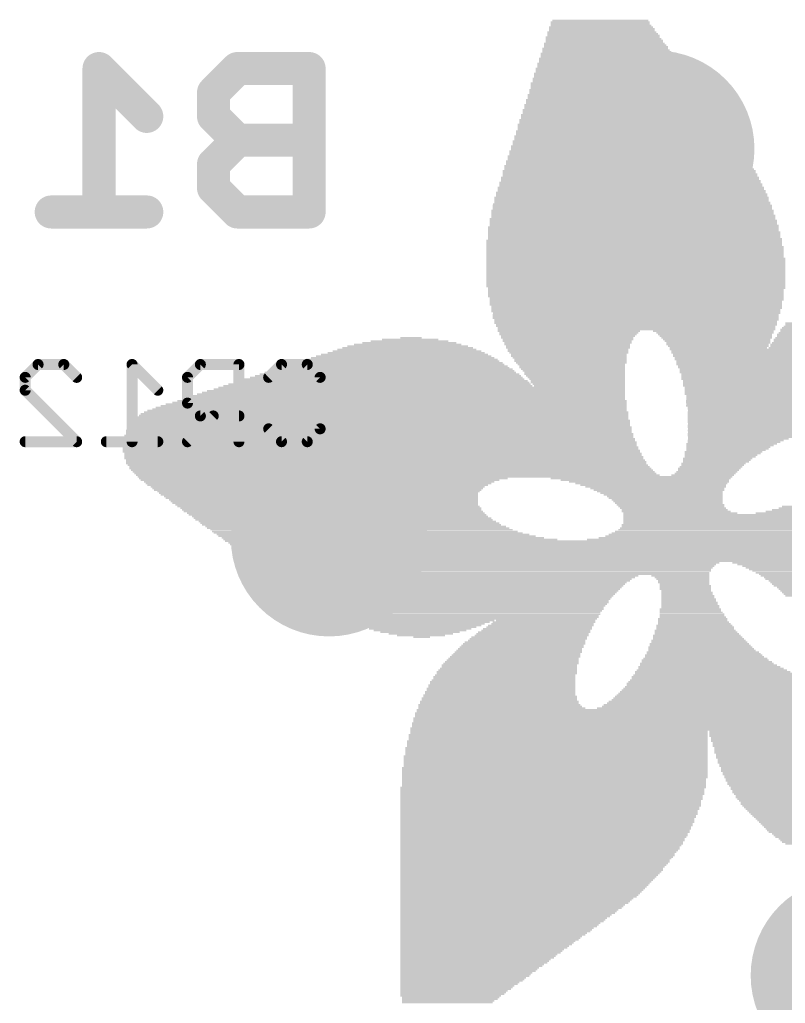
# Model space of a CAD drawing. Extents: x -2.5 to 35.7, y -0.6 to 34.3.
# Drawn here: x 14.591 to 18.122, y 15.62 to 20.154 of the extents above; entities that cross this region are included whole.
import ezdxf

# ---------------------------------------------------------------- set-up
doc = ezdxf.new("R2010")
doc.units = 0
for name, color, linetype in [('18', 110, 'CONTINUOUS'), ('22', 6, 'CONTINUOUS'), ('26', 253, 'CONTINUOUS'), ('28', 253, 'CONTINUOUS')]:
    doc.layers.add(name, color=color, linetype=linetype)

# ---------------------------------------------------------------- blocks, each defined once
blk = doc.blocks.new('RECT')
blk.add_solid([(-0.5, -0.5), (0.5, -0.5), (-0.5, 0.5), (0.5, 0.5)])
blk = doc.blocks.new('ROUNDV')
at = {"const_width": 0.5}
blk.add_lwpolyline([(0, -0.25, 1), (0, 0.25, 1), (0, -0.25)], format="xyb", dxfattribs=at)

msp = doc.modelspace()

# ---------------------------------------------------------------- linework, layer by layer
at = {"layer": '26', "const_width": 0.0762}
for points in [[(14.984, 19.9551, 1), (14.9301, 19.9012)], [(14.9952, 19.9282, 1), (14.919, 19.9282)], [(15.5953, 19.9663, 1), (15.5953, 19.8901)], [(15.6223, 19.9012, 1), (15.5684, 19.9551)], [(15.9639, 19.9282, 1), (15.8877, 19.9282)], [(15.9258, 19.8901, 1), (15.9258, 19.9663)], [(15.5233, 19.818, 1), (15.4471, 19.818)], [(15.4582, 19.8449, 1), (15.5121, 19.7911)], [(15.1504, 19.6809, 1), (15.2043, 19.7348)], [(15.5121, 19.7348, 1), (15.4582, 19.6809)], [(15.4471, 19.7078, 1), (15.5233, 19.7078)], [(15.5953, 19.6358, 1), (15.5953, 19.5596)], [(15.6223, 19.5707, 1), (15.5684, 19.6246)], [(15.5684, 19.5707, 1), (15.6223, 19.6246)], [(15.9258, 19.5596, 1), (15.9258, 19.6358)], [(15.4582, 19.5145, 1), (15.5121, 19.4606)], [(15.5233, 19.4875, 1), (15.4471, 19.4875)], [(15.5121, 19.4043, 1), (15.4582, 19.3504)], [(15.4471, 19.3774, 1), (15.5233, 19.3774)], [(14.7367, 19.3053, 1), (14.7367, 19.2291)], [(15.1774, 19.2291, 1), (15.1774, 19.3053)], [(15.5953, 19.3053, 1), (15.5953, 19.2291)], [(15.5684, 19.2403, 1), (15.6223, 19.2941)], [(15.9258, 19.2291, 1), (15.9258, 19.3053)], [(14.919, 19.2672, 1), (14.9952, 19.2672)], [(15.8877, 19.2672, 1), (15.9639, 19.2672)]]:
    msp.add_lwpolyline(points, format="xyb", dxfattribs=at)
at = {"layer": '26', "const_width": 0.1524}
for points in [[(15.1774, 19.7078), (14.9571, 19.9282)], [(14.9571, 19.9282), (14.9571, 19.2672)], [(15.5953, 19.9282), (15.4852, 19.818)], [(15.9258, 19.9282), (15.5953, 19.9282)], [(15.9258, 19.2672), (15.9258, 19.9282)], [(15.4852, 19.818), (15.4852, 19.7078)], [(15.4852, 19.7078), (15.5953, 19.5977)], [(15.5953, 19.5977), (15.4852, 19.4875)], [(15.9258, 19.5977), (15.5953, 19.5977)], [(15.4852, 19.4875), (15.4852, 19.3774)], [(15.4852, 19.3774), (15.5953, 19.2672)], [(15.1774, 19.2672), (14.7367, 19.2672)], [(15.5953, 19.2672), (15.9258, 19.2672)]]:
    msp.add_lwpolyline(points, dxfattribs=at)
at = {"layer": '28', "const_width": 0.0508}
for points in [[(14.6167, 18.505), (14.676, 18.5643)], [(14.676, 18.5643), (14.7947, 18.5643)], [(14.7947, 18.5643), (14.854, 18.505)], [(15.2282, 18.4457), (15.1096, 18.5643)], [(15.1096, 18.5643), (15.1096, 18.2084)], [(15.4244, 18.5643), (15.3651, 18.505)], [(15.6024, 18.5643), (15.4244, 18.5643)], [(15.6024, 18.2084), (15.6024, 18.5643)], [(15.7393, 18.505), (15.7987, 18.5643)], [(15.7987, 18.5643), (15.9173, 18.5643)], [(15.9173, 18.5643), (15.9766, 18.505)], [(14.6167, 18.4457), (14.6167, 18.505)], [(15.3651, 18.505), (15.3651, 18.3864)], [(15.9766, 18.505), (15.9766, 18.2677)], [(14.854, 18.2084), (14.6167, 18.4457)], [(15.3651, 18.3864), (15.4244, 18.327)], [(15.4838, 18.327), (15.3651, 18.2084)], [(15.4244, 18.327), (15.6024, 18.327)], [(15.7987, 18.2084), (15.7393, 18.2677)], [(15.9766, 18.2677), (15.9173, 18.2084)], [(14.6167, 18.2084), (14.854, 18.2084)], [(15.2282, 18.2084), (14.9909, 18.2084)], [(15.9173, 18.2084), (15.7987, 18.2084)]]:
    msp.add_lwpolyline(points, dxfattribs=at)
at = {"layer": '28', "const_width": 0.0254}
for points in [[(14.676, 18.577, 1), (14.676, 18.5516)], [(14.685, 18.5553, 1), (14.6671, 18.5733)], [(14.8036, 18.5733, 1), (14.7857, 18.5553)], [(14.7947, 18.5516, 1), (14.7947, 18.577)], [(15.1185, 18.5733, 1), (15.1006, 18.5553)], [(15.1223, 18.5643, 1), (15.0969, 18.5643)], [(15.4244, 18.577, 1), (15.4244, 18.5516)], [(15.4334, 18.5553, 1), (15.4155, 18.5733)], [(15.6151, 18.5643, 1), (15.5897, 18.5643)], [(15.6024, 18.5516, 1), (15.6024, 18.577)], [(15.7987, 18.577, 1), (15.7987, 18.5516)], [(15.8076, 18.5553, 1), (15.7897, 18.5733)], [(15.9263, 18.5733, 1), (15.9083, 18.5553)], [(15.9173, 18.5516, 1), (15.9173, 18.577)], [(14.6294, 18.505, 1), (14.604, 18.505)], [(14.6077, 18.514, 1), (14.6257, 18.496)], [(14.845, 18.496, 1), (14.863, 18.514)], [(15.3778, 18.505, 1), (15.3524, 18.505)], [(15.3561, 18.514, 1), (15.3741, 18.496)], [(15.7304, 18.514, 1), (15.7483, 18.496)], [(15.9893, 18.505, 1), (15.9639, 18.505)], [(15.9676, 18.496, 1), (15.9856, 18.514)], [(14.6257, 18.4546, 1), (14.6077, 18.4367)], [(14.604, 18.4457, 1), (14.6294, 18.4457)], [(15.2192, 18.4367, 1), (15.2372, 18.4546)], [(15.3741, 18.3953, 1), (15.3561, 18.3774)], [(15.3524, 18.3864, 1), (15.3778, 18.3864)], [(15.4244, 18.3397, 1), (15.4244, 18.3143)], [(15.4155, 18.3181, 1), (15.4334, 18.336)], [(15.4927, 18.3181, 1), (15.4748, 18.336)], [(15.6024, 18.3143, 1), (15.6024, 18.3397)], [(15.7483, 18.2767, 1), (15.7304, 18.2587)], [(15.9639, 18.2677, 1), (15.9893, 18.2677)], [(15.9856, 18.2587, 1), (15.9676, 18.2767)], [(14.6167, 18.2211, 1), (14.6167, 18.1957)], [(14.845, 18.1994, 1), (14.863, 18.2174)], [(14.854, 18.1957, 1), (14.854, 18.2211)], [(14.9909, 18.2211, 1), (14.9909, 18.1957)], [(15.2282, 18.1957, 1), (15.2282, 18.2211)], [(15.3561, 18.2174, 1), (15.3741, 18.1994)], [(15.7987, 18.2211, 1), (15.7987, 18.1957)], [(15.7897, 18.1994, 1), (15.8076, 18.2174)], [(15.9083, 18.2174, 1), (15.9263, 18.1994)], [(15.9173, 18.1957, 1), (15.9173, 18.2211)], [(15.0969, 18.2084, 1), (15.1223, 18.2084)], [(15.5897, 18.2084, 1), (15.6151, 18.2084)]]:
    msp.add_lwpolyline(points, format="xyb", dxfattribs=at)

# ---------------------------------------------------------------- block references
at = {"layer": '18', "xscale": 0.9064, "yscale": 0.9064}
for p in [(17.526, 19.558), (17.526, 19.558), (16.018, 17.764), (16.018, 17.764), (18.415, 15.748), (18.415, 15.748)]:
    msp.add_blockref('ROUNDV', p, dxfattribs=at)
at = {"layer": '22', "rotation": 180}
for p, xscale, yscale in [((17.2682, 20.1422), 0.4572, 0.0076), ((17.2682, 20.1346), 0.4572, 0.0076), ((17.272, 20.127), 0.4648, 0.0076), ((17.2682, 20.1498), 0.442, 0.0076), ((17.2758, 20.0965), 0.503, 0.0076), ((17.2796, 20.0889), 0.5106, 0.0076), ((17.2834, 20.0813), 0.5182, 0.0077), ((17.272, 20.1194), 0.48, 0.0077), ((17.2758, 20.1117), 0.4876, 0.0076), ((17.2758, 20.1041), 0.4876, 0.0076), ((17.2873, 20.0432), 0.5563, 0.0077), ((17.2796, 20.0736), 0.5258, 0.0076), ((17.2834, 20.066), 0.5334, 0.0076), ((17.2872, 20.0584), 0.541, 0.0076), ((17.2872, 20.0508), 0.541, 0.0076), ((17.2949, 19.9974), 0.6019, 0.0076), ((17.2949, 20.0127), 0.5867, 0.0076), ((17.2911, 20.0203), 0.5791, 0.0076), ((17.2987, 20.0051), 0.5943, 0.0077), ((17.2949, 20.0279), 0.5715, 0.0076), ((17.2911, 20.0355), 0.5639, 0.0076), ((17.3063, 19.9517), 0.6553, 0.0076), ((17.3025, 19.9746), 0.6325, 0.0076), ((17.3025, 19.967), 0.6325, 0.0077), ((17.3063, 19.9593), 0.6401, 0.0076), ((17.2987, 19.9898), 0.6096, 0.0076), ((17.3025, 19.9822), 0.6172, 0.0076), ((17.3139, 19.906), 0.701, 0.0076), ((17.3101, 19.9289), 0.6782, 0.0077), ((17.3139, 19.9212), 0.6858, 0.0076), ((17.3139, 19.9136), 0.6858, 0.0076), ((17.3101, 19.9365), 0.663, 0.0076), ((17.3063, 19.9441), 0.6553, 0.0076), ((17.3215, 19.8603), 0.7468, 0.0076), ((17.3178, 19.8831), 0.7239, 0.0076), ((17.3254, 19.8679), 0.7391, 0.0076), ((17.3216, 19.8755), 0.7315, 0.0076), ((17.3177, 19.8984), 0.7086, 0.0076), ((17.3177, 19.8908), 0.7086, 0.0077), ((17.333, 19.8222), 0.7849, 0.0076), ((17.3292, 19.8298), 0.7773, 0.0076), ((17.3368, 19.8146), 0.7925, 0.0077), ((17.3253, 19.8527), 0.7544, 0.0077), ((17.3291, 19.845), 0.762, 0.0076), ((17.3291, 19.8374), 0.762, 0.0076), ((17.3406, 19.7841), 0.8306, 0.0076), ((17.3406, 19.7765), 0.8306, 0.0077), ((17.3444, 19.7688), 0.8382, 0.0076), ((17.333, 19.8069), 0.8001, 0.0076), ((17.3406, 19.7917), 0.8153, 0.0076), ((17.3368, 19.7993), 0.8077, 0.0076), ((17.3482, 19.7384), 0.8763, 0.0077), ((17.352, 19.7307), 0.884, 0.0076), ((17.352, 19.7231), 0.884, 0.0076), ((17.3444, 19.7612), 0.8534, 0.0076), ((17.3444, 19.7536), 0.8534, 0.0076), ((17.3482, 19.746), 0.861, 0.0076), ((17.3558, 19.6926), 0.922, 0.0076), ((17.3596, 19.685), 0.9296, 0.0076), ((17.3635, 19.6774), 0.9373, 0.0076), ((17.352, 19.7155), 0.8992, 0.0076), ((17.3558, 19.7079), 0.9068, 0.0076), ((17.3558, 19.7003), 0.9068, 0.0077), ((17.3711, 19.6317), 0.9829, 0.0076), ((17.3673, 19.6393), 0.9753, 0.0076), ((17.3635, 19.6622), 0.9525, 0.0077), ((17.3597, 19.6698), 0.9449, 0.0076), ((17.3673, 19.6545), 0.9601, 0.0076), ((17.3673, 19.6469), 0.9601, 0.0076), ((17.3787, 19.586), 1.0287, 0.0077), ((17.3749, 19.5936), 1.0211, 0.0076), ((17.3711, 19.6164), 0.9983, 0.0076), ((17.3787, 19.6012), 1.0135, 0.0076), ((17.3749, 19.6088), 1.0059, 0.0076), ((17.3749, 19.6241), 0.9906, 0.0077), ((17.3863, 19.5479), 1.0744, 0.0077), ((17.3901, 19.5402), 1.082, 0.0076), ((17.3825, 19.5707), 1.0516, 0.0076), ((17.3825, 19.5631), 1.0516, 0.0076), ((17.3863, 19.5555), 1.0592, 0.0076), ((17.3825, 19.5783), 1.0363, 0.0076), ((17.3939, 19.5021), 1.1202, 0.0076), ((17.3977, 19.4945), 1.1278, 0.0076), ((17.3901, 19.525), 1.0972, 0.0076), ((17.394, 19.5174), 1.1049, 0.0076), ((17.394, 19.5098), 1.1049, 0.0077), ((17.3901, 19.5326), 1.082, 0.0076), ((17.4016, 19.4564), 1.1659, 0.0076), ((17.4016, 19.4488), 1.1659, 0.0076), ((17.3977, 19.4793), 1.143, 0.0076), ((17.3977, 19.4717), 1.143, 0.0077), ((17.4015, 19.464), 1.1506, 0.0076), ((17.3977, 19.4869), 1.1278, 0.0076), ((17.4054, 19.4031), 1.2039, 0.0076), ((17.4092, 19.4107), 1.1963, 0.0076), ((17.4054, 19.4259), 1.1887, 0.0076), ((17.4054, 19.4183), 1.1887, 0.0076), ((17.4054, 19.4412), 1.1735, 0.0076), ((17.4054, 19.4336), 1.1735, 0.0077), ((17.4092, 19.3574), 1.2421, 0.0077), ((17.4092, 19.3802), 1.2269, 0.0076), ((17.4092, 19.3726), 1.2269, 0.0076), ((17.413, 19.365), 1.2345, 0.0076), ((17.4092, 19.3955), 1.2115, 0.0077), ((17.4092, 19.3878), 1.2115, 0.0076), ((17.4168, 19.3116), 1.2725, 0.0076), ((17.413, 19.3345), 1.2649, 0.0076), ((17.413, 19.3269), 1.2649, 0.0076), ((17.413, 19.3193), 1.2649, 0.0077), ((17.413, 19.3497), 1.2497, 0.0076), ((17.413, 19.3421), 1.2497, 0.0076), ((17.4168, 19.2735), 1.303, 0.0076), ((17.4168, 19.2659), 1.303, 0.0076), ((17.4168, 19.2964), 1.2878, 0.0076), ((17.4168, 19.2888), 1.2878, 0.0076), ((17.4168, 19.2812), 1.2878, 0.0077), ((17.413, 19.304), 1.2801, 0.0076), ((17.4168, 19.2354), 1.3183, 0.0076), ((17.4206, 19.2278), 1.3259, 0.0076), ((17.4206, 19.2202), 1.3259, 0.0076), ((17.4168, 19.2583), 1.303, 0.0076), ((17.4206, 19.2507), 1.3106, 0.0076), ((17.4206, 19.2431), 1.3106, 0.0077), ((17.4244, 19.1745), 1.3488, 0.0076), ((17.4206, 19.1973), 1.3411, 0.0076), ((17.4206, 19.1897), 1.3411, 0.0076), ((17.4206, 19.1821), 1.3411, 0.0076), ((17.4244, 19.205), 1.3335, 0.0077), ((17.4206, 19.2126), 1.3259, 0.0076), ((17.4244, 19.1364), 1.364, 0.0076), ((17.4244, 19.1669), 1.3488, 0.0077), ((17.4244, 19.1592), 1.3488, 0.0076), ((17.4244, 19.1516), 1.3488, 0.0076), ((17.4282, 19.144), 1.3564, 0.0076), ((17.4244, 19.1288), 1.364, 0.0077), ((17.4244, 19.1211), 1.364, 0.0076), ((17.4244, 19.1135), 1.364, 0.0076), ((17.4282, 19.1059), 1.3716, 0.0076), ((17.4282, 19.0983), 1.3716, 0.0076), ((17.4282, 19.0907), 1.3716, 0.0077), ((17.4282, 19.083), 1.3716, 0.0076), ((17.4282, 19.0754), 1.3716, 0.0076), ((17.4282, 19.0678), 1.3716, 0.0076), ((17.4282, 19.0602), 1.3716, 0.0076), ((17.432, 19.0526), 1.3792, 0.0077), ((17.432, 19.0449), 1.3792, 0.0076), ((17.432, 19.0373), 1.3792, 0.0076), ((17.432, 19.0297), 1.3792, 0.0076), ((17.432, 19.0221), 1.3792, 0.0076), ((17.432, 19.0145), 1.3792, 0.0077), ((17.432, 19.0068), 1.3792, 0.0076), ((17.432, 18.9992), 1.3792, 0.0076), ((17.432, 18.9916), 1.3792, 0.0076), ((17.432, 18.984), 1.3792, 0.0076), ((17.432, 18.9764), 1.3792, 0.0077), ((17.432, 18.9687), 1.3792, 0.0076), ((17.432, 18.9611), 1.3792, 0.0076), ((17.432, 18.9535), 1.3792, 0.0076), ((17.432, 18.9459), 1.3792, 0.0076), ((17.432, 18.9383), 1.3792, 0.0077), ((17.432, 18.9306), 1.3792, 0.0076), ((17.432, 18.923), 1.3792, 0.0076), ((17.4358, 18.9154), 1.3716, 0.0076), ((17.432, 18.9078), 1.364, 0.0076), ((17.432, 18.9002), 1.364, 0.0077), ((17.432, 18.8925), 1.364, 0.0076), ((17.432, 18.8849), 1.364, 0.0076), ((17.432, 18.8773), 1.364, 0.0076), ((17.4358, 18.8697), 1.3564, 0.0076), ((17.4358, 18.862), 1.3564, 0.0077), ((17.432, 18.8544), 1.3488, 0.0076), ((17.432, 18.8468), 1.3488, 0.0076), ((17.432, 18.8392), 1.3488, 0.0076), ((17.4321, 18.8163), 1.3335, 0.0076), ((17.4359, 18.8316), 1.3411, 0.0076), ((17.4359, 18.8239), 1.3411, 0.0077), ((17.4321, 18.8087), 1.3335, 0.0076), ((17.432, 18.7935), 1.3182, 0.0076), ((17.432, 18.7858), 1.3182, 0.0077), ((17.432, 18.7782), 1.3182, 0.0076), ((17.4359, 18.8011), 1.3259, 0.0076), ((17.4358, 18.7706), 1.3106, 0.0076), ((17.432, 18.763), 1.303, 0.0076), ((17.432, 18.7554), 1.303, 0.0076), ((17.4358, 18.7477), 1.2954, 0.0077), ((17.432, 18.7401), 1.2878, 0.0076), ((17.4358, 18.7325), 1.2802, 0.0076), ((17.4358, 18.7249), 1.2802, 0.0076), ((18.9789, 18.7249), 1.7602, 0.0076), ((18.9865, 18.7325), 1.7602, 0.0076), ((18.9903, 18.7401), 1.7526, 0.0076), ((19.0017, 18.7554), 1.7602, 0.0076), ((18.9979, 18.7477), 1.7526, 0.0077), ((16.3919, 18.6792), 0.2591, 0.0076), ((16.3957, 18.6868), 0.099, 0.0076), ((17.1234, 18.7173), 0.6554, 0.0076), ((17.1234, 18.7096), 0.64, 0.0077), ((17.1196, 18.702), 0.6324, 0.0076), ((17.1196, 18.6944), 0.6172, 0.0076), ((17.1158, 18.6868), 0.6096, 0.0076), ((17.1196, 18.6792), 0.602, 0.0076), ((17.7902, 18.7173), 0.5563, 0.0076), ((17.7978, 18.7096), 0.541, 0.0077), ((17.7978, 18.702), 0.5258, 0.0076), ((17.8016, 18.6944), 0.5182, 0.0076), ((17.8054, 18.6868), 0.5106, 0.0076), ((17.8054, 18.6792), 0.4953, 0.0076), ((18.9446, 18.6792), 1.7526, 0.0076), ((18.9522, 18.6868), 1.7526, 0.0076), ((18.9636, 18.702), 1.7602, 0.0076), ((18.9598, 18.6944), 1.7526, 0.0076), ((18.9674, 18.7096), 1.7526, 0.0077), ((18.9751, 18.7173), 1.7526, 0.0076), ((16.3767, 18.6334), 0.6401, 0.0077), ((16.3804, 18.6411), 0.6019, 0.0076), ((16.3804, 18.6487), 0.5563, 0.0076), ((16.3804, 18.6563), 0.4953, 0.0076), ((16.388, 18.6639), 0.4343, 0.0076), ((16.388, 18.6715), 0.3581, 0.0077), ((17.1158, 18.6715), 0.5944, 0.0077), ((17.1196, 18.6639), 0.5868, 0.0076), ((17.1158, 18.6563), 0.5791, 0.0076), ((17.1196, 18.6487), 0.5715, 0.0076), ((17.1196, 18.6411), 0.5715, 0.0076), ((17.1196, 18.6334), 0.5562, 0.0077), ((17.8092, 18.6715), 0.4876, 0.0077), ((17.813, 18.6639), 0.48, 0.0076), ((17.8092, 18.6563), 0.4724, 0.0076), ((17.813, 18.6487), 0.4648, 0.0076), ((17.813, 18.6411), 0.4496, 0.0076), ((18.6893, 18.6334), 2.2022, 0.0077), ((18.9217, 18.6411), 1.7526, 0.0076), ((18.9293, 18.6563), 1.7526, 0.0076), ((18.9293, 18.6487), 1.7526, 0.0076), ((18.937, 18.6639), 1.7526, 0.0076), ((18.9446, 18.6715), 1.7526, 0.0077), ((16.3538, 18.5877), 0.8839, 0.0076), ((16.3576, 18.5953), 0.8458, 0.0077), ((16.3614, 18.603), 0.8078, 0.0076), ((16.3652, 18.6106), 0.7696, 0.0076), ((16.3728, 18.6182), 0.7239, 0.0076), ((16.3766, 18.6258), 0.6858, 0.0076), ((17.1196, 18.6258), 0.5562, 0.0076), ((17.1234, 18.6182), 0.5486, 0.0076), ((17.1234, 18.6106), 0.5334, 0.0076), ((17.1234, 18.603), 0.5334, 0.0076), ((17.1272, 18.5953), 0.5258, 0.0077), ((17.131, 18.5877), 0.5182, 0.0076), ((18.6893, 18.6258), 2.187, 0.0076), ((18.6893, 18.6182), 2.187, 0.0076), ((18.6894, 18.6106), 2.1717, 0.0076), ((18.6855, 18.603), 2.164, 0.0076), ((18.6855, 18.5953), 2.1488, 0.0077), ((18.6855, 18.5877), 2.1488, 0.0076), ((16.3157, 18.542), 1.0973, 0.0076), ((16.3195, 18.5496), 1.0592, 0.0076), ((16.331, 18.5572), 1.0211, 0.0077), ((16.3347, 18.5649), 0.983, 0.0076), ((16.3423, 18.5725), 0.9525, 0.0076), ((16.3462, 18.5801), 0.9144, 0.0076), ((17.131, 18.5801), 0.5182, 0.0076), ((17.1349, 18.5725), 0.5105, 0.0076), ((17.1349, 18.5649), 0.4953, 0.0076), ((17.1387, 18.5572), 0.4877, 0.0077), ((17.1387, 18.5496), 0.4877, 0.0076), ((17.1425, 18.542), 0.4801, 0.0076), ((18.6855, 18.5801), 2.1336, 0.0076), ((18.6817, 18.5725), 2.126, 0.0076), ((18.6779, 18.5649), 2.1184, 0.0076), ((18.6817, 18.5572), 2.1108, 0.0077), ((18.6778, 18.5496), 2.1031, 0.0076), ((18.6778, 18.542), 2.0879, 0.0076), ((16.27, 18.4963), 1.2954, 0.0076), ((16.2813, 18.5039), 1.2573, 0.0076), ((16.289, 18.5115), 1.2268, 0.0076), ((16.2966, 18.5191), 1.1963, 0.0077), ((16.3005, 18.5268), 1.1583, 0.0076), ((16.3081, 18.5344), 1.1277, 0.0076), ((17.1463, 18.5344), 0.4725, 0.0076), ((17.1501, 18.5268), 0.4648, 0.0076), ((17.1501, 18.5191), 0.4648, 0.0077), ((17.1539, 18.5115), 0.4572, 0.0076), ((17.1577, 18.5039), 0.4496, 0.0076), ((17.1615, 18.4963), 0.442, 0.0076), ((18.6778, 18.5344), 2.0879, 0.0076), ((18.6741, 18.5268), 2.0803, 0.0076), ((18.6741, 18.5191), 2.065, 0.0077), ((18.6703, 18.5115), 2.0574, 0.0076), ((18.6703, 18.5039), 2.0574, 0.0076), ((18.6665, 18.4963), 2.0497, 0.0076), ((16.4338, 18.4506), 1.8974, 0.0076), ((16.4453, 18.4582), 1.8745, 0.0076), ((16.2433, 18.4658), 1.425, 0.0076), ((16.2509, 18.4734), 1.3944, 0.0076), ((16.2585, 18.481), 1.364, 0.0077), ((16.2661, 18.4887), 1.3335, 0.0076), ((17.1653, 18.4887), 0.4344, 0.0076), ((17.1653, 18.481), 0.4344, 0.0077), ((17.1692, 18.4734), 0.4267, 0.0076), ((17.173, 18.4658), 0.4191, 0.0076), ((18.6665, 18.4887), 2.0345, 0.0076), ((18.6626, 18.481), 2.0269, 0.0077), ((18.6626, 18.4734), 2.0269, 0.0076), ((18.6589, 18.4658), 2.0193, 0.0076), ((18.6589, 18.4582), 2.0041, 0.0076), ((18.655, 18.4506), 1.9964, 0.0076), ((16.3614, 18.4048), 2.0422, 0.0077), ((16.3728, 18.4125), 2.0193, 0.0076), ((16.3843, 18.4201), 1.9965, 0.0076), ((16.3957, 18.4277), 1.9736, 0.0076), ((16.4072, 18.4353), 1.9507, 0.0076), ((16.4185, 18.4429), 1.9279, 0.0077), ((18.655, 18.4429), 1.9964, 0.0077), ((18.6512, 18.4353), 1.9888, 0.0076), ((18.6474, 18.4277), 1.9812, 0.0076), ((18.6512, 18.4201), 1.9736, 0.0076), ((18.6474, 18.4125), 1.966, 0.0076), ((18.6436, 18.4048), 1.9584, 0.0077), ((16.2966, 18.3591), 2.1869, 0.0076), ((16.3042, 18.3667), 2.1717, 0.0077), ((16.3157, 18.3744), 2.1488, 0.0076), ((16.3271, 18.382), 2.126, 0.0076), ((16.3423, 18.3896), 2.0955, 0.0076), ((16.3538, 18.3972), 2.0726, 0.0076), ((18.6397, 18.3972), 1.9507, 0.0076), ((18.6397, 18.3896), 1.9507, 0.0076), ((18.636, 18.382), 1.9431, 0.0076), ((18.6321, 18.3744), 1.9355, 0.0076), ((18.6321, 18.3667), 1.9203, 0.0077), ((18.6321, 18.3591), 1.9203, 0.0076), ((16.2585, 18.3134), 2.2784, 0.0076), ((16.2624, 18.321), 2.2707, 0.0076), ((16.27, 18.3286), 2.2555, 0.0077), ((16.2737, 18.3363), 2.2479, 0.0076), ((16.2814, 18.3439), 2.2326, 0.0076), ((16.2852, 18.3515), 2.2098, 0.0076), ((18.6284, 18.3515), 1.9127, 0.0076), ((18.6245, 18.3439), 1.905, 0.0076), ((18.6207, 18.3363), 1.8974, 0.0076), ((18.6207, 18.3286), 1.8974, 0.0077), ((18.6169, 18.321), 1.8898, 0.0076), ((18.6131, 18.3134), 1.8822, 0.0076), ((16.2509, 18.2753), 2.3241, 0.0076), ((16.2509, 18.2829), 2.3088, 0.0076), ((16.2547, 18.2982), 2.3012, 0.0076), ((16.2547, 18.2905), 2.3012, 0.0077), ((16.2585, 18.3058), 2.2936, 0.0076), ((18.6093, 18.3058), 1.8746, 0.0076), ((18.6093, 18.2982), 1.8746, 0.0076), ((18.6055, 18.2905), 1.8669, 0.0077), ((18.6016, 18.2829), 1.8593, 0.0076), ((18.6016, 18.2753), 1.8593, 0.0076), ((16.2471, 18.2372), 2.347, 0.0076), ((16.2471, 18.2296), 2.347, 0.0076), ((16.2471, 18.2601), 2.3318, 0.0076), ((16.2471, 18.2524), 2.3318, 0.0077), ((16.2509, 18.2448), 2.3394, 0.0076), ((16.2509, 18.2677), 2.3241, 0.0076), ((17.9616, 18.2601), 0.5792, 0.0076), ((17.9349, 18.2448), 0.5258, 0.0076), ((17.9235, 18.2372), 0.503, 0.0076), ((17.9121, 18.2296), 0.4801, 0.0076), ((17.9845, 18.2677), 0.6249, 0.0076), ((17.9464, 18.2524), 0.5487, 0.0077), ((16.2509, 18.1915), 2.3698, 0.0076), ((16.2547, 18.1839), 2.3774, 0.0076), ((16.2509, 18.222), 2.3546, 0.0076), ((16.2509, 18.2143), 2.3546, 0.0077), ((16.2547, 18.2067), 2.3622, 0.0076), ((16.2547, 18.1991), 2.3622, 0.0076), ((17.874, 18.1991), 0.4191, 0.0076), ((17.8664, 18.1915), 0.4039, 0.0076), ((17.8587, 18.1839), 0.3886, 0.0076), ((17.9045, 18.222), 0.4649, 0.0076), ((17.893, 18.2143), 0.442, 0.0077), ((17.8854, 18.2067), 0.4268, 0.0076), ((16.2547, 18.1762), 2.3774, 0.0077), ((16.2585, 18.1686), 2.3851, 0.0076), ((16.2585, 18.161), 2.3851, 0.0076), ((16.2661, 18.1534), 2.3851, 0.0076), ((16.2661, 18.1458), 2.3851, 0.0076), ((16.27, 18.1381), 2.3927, 0.0077), ((17.8359, 18.161), 0.3581, 0.0076), ((17.8207, 18.1381), 0.3277, 0.0077), ((17.8321, 18.1534), 0.3505, 0.0076), ((17.8245, 18.1458), 0.3353, 0.0076), ((17.8549, 18.1762), 0.381, 0.0077), ((17.8473, 18.1686), 0.3658, 0.0076), ((16.27, 18.1305), 2.3927, 0.0076), ((16.2776, 18.1229), 2.3927, 0.0076), ((16.2813, 18.1153), 2.4003, 0.0076), ((16.2813, 18.1077), 2.4003, 0.0076), ((16.289, 18.1), 2.4003, 0.0077), ((16.2966, 18.0924), 2.4003, 0.0076), ((17.7787, 18.0924), 0.2896, 0.0076), ((17.7902, 18.1077), 0.2971, 0.0076), ((17.7864, 18.1), 0.2895, 0.0077), ((17.8092, 18.1305), 0.32, 0.0076), ((17.8054, 18.1229), 0.3124, 0.0076), ((17.8016, 18.1153), 0.3048, 0.0076), ((16.3005, 18.0848), 2.4079, 0.0076), ((16.3081, 18.0772), 2.4079, 0.0076), ((16.3157, 18.0696), 2.4079, 0.0076), ((16.3233, 18.0619), 2.408, 0.0077), ((16.3347, 18.0543), 2.4155, 0.0076), ((16.5062, 18.0467), 2.7432, 0.0076), ((17.7406, 18.0543), 0.2896, 0.0076), ((17.7521, 18.0619), 0.2819, 0.0077), ((17.7597, 18.0696), 0.2819, 0.0076), ((17.7711, 18.0848), 0.2896, 0.0076), ((17.7673, 18.0772), 0.282, 0.0076), ((15.9919, 18.0391), 1.6993, 0.0076), ((15.9766, 18.0315), 1.6536, 0.0076), ((15.9728, 18.0238), 1.6154, 0.0077), ((15.969, 18.0162), 1.5926, 0.0076), ((15.9652, 18.0086), 1.5697, 0.0076), ((15.9652, 18.001), 1.5393, 0.0076), ((17.4549, 18.0391), 0.8306, 0.0076), ((17.4739, 18.0315), 0.7772, 0.0076), ((17.493, 18.0238), 0.7391, 0.0077), ((17.5044, 18.0162), 0.701, 0.0076), ((17.512, 18.0086), 0.6706, 0.0076), ((17.5235, 18.001), 0.6477, 0.0076), ((15.9652, 17.9934), 1.524, 0.0076), ((15.9652, 17.9857), 1.5087, 0.0077), ((15.969, 17.9781), 1.4859, 0.0076), ((15.969, 17.9705), 1.4707, 0.0076), ((15.9728, 17.9629), 1.463, 0.0076), ((15.9804, 17.9553), 1.4478, 0.0076), ((17.5311, 17.9934), 0.6172, 0.0076), ((17.5387, 17.9857), 0.602, 0.0077), ((17.5425, 17.9781), 0.5792, 0.0076), ((17.5502, 17.9705), 0.5639, 0.0076), ((17.5578, 17.9629), 0.5487, 0.0076), ((17.5654, 17.9553), 0.5334, 0.0076), ((15.9842, 17.9476), 1.4402, 0.0077), ((15.9919, 17.94), 1.4249, 0.0076), ((15.9957, 17.9324), 1.4173, 0.0076), ((15.9995, 17.9248), 1.4097, 0.0076), ((16.007, 17.9172), 1.3945, 0.0076), ((16.0147, 17.9095), 1.3944, 0.0077), ((17.5692, 17.9476), 0.5258, 0.0077), ((17.5768, 17.94), 0.5106, 0.0076), ((17.5806, 17.9324), 0.503, 0.0076), ((17.5845, 17.9248), 0.4953, 0.0076), ((17.5921, 17.9172), 0.4953, 0.0076), ((17.5959, 17.9095), 0.4877, 0.0077), ((18.6702, 17.9095), 1.1277, 0.0077), ((16.0261, 17.9019), 1.3868, 0.0076), ((16.0299, 17.8943), 1.3792, 0.0076), ((16.0375, 17.8867), 1.3793, 0.0076), ((16.049, 17.8791), 1.3716, 0.0076), ((16.0566, 17.8714), 1.3716, 0.0077), ((16.068, 17.8638), 1.364, 0.0076), ((17.6035, 17.9019), 0.4877, 0.0076), ((17.6187, 17.8867), 0.503, 0.0076), ((17.6111, 17.8943), 0.4877, 0.0076), ((17.6378, 17.8791), 0.5257, 0.0076), ((18.2855, 17.8714), 1.8211, 0.0077), ((18.2817, 17.8638), 1.8135, 0.0076), ((18.5941, 17.8791), 1.2192, 0.0076), ((18.6208, 17.8867), 1.1811, 0.0076), ((18.6398, 17.8943), 1.1582, 0.0076), ((18.6588, 17.9019), 1.1354, 0.0076), ((16.0795, 17.8562), 1.3716, 0.0076), ((16.0871, 17.8486), 1.3716, 0.0076), ((16.1023, 17.841), 1.3716, 0.0076), ((16.1137, 17.8333), 1.3793, 0.0077), ((16.1214, 17.8257), 1.3792, 0.0076), ((16.1404, 17.8181), 1.3868, 0.0076), ((18.255, 17.8257), 1.7755, 0.0076), ((18.2474, 17.8181), 1.7603, 0.0076), ((18.2779, 17.8562), 1.8059, 0.0076), ((18.2703, 17.8486), 1.7907, 0.0076), ((18.2664, 17.841), 1.783, 0.0076), ((18.2626, 17.8333), 1.7754, 0.0077), ((16.1518, 17.8105), 1.3945, 0.0076), ((16.1671, 17.8029), 1.3944, 0.0076), ((16.1823, 17.7952), 1.4097, 0.0077), ((16.1975, 17.7876), 1.4249, 0.0076), ((16.2204, 17.78), 1.4402, 0.0076), ((16.2395, 17.7724), 1.463, 0.0076), ((18.175, 17.7724), 1.7679, 0.0076), ((18.1902, 17.78), 1.7678, 0.0076), ((18.2055, 17.7876), 1.7679, 0.0076), ((18.2169, 17.7952), 1.7602, 0.0077), ((18.2321, 17.8029), 1.7602, 0.0076), ((18.2397, 17.8105), 1.7602, 0.0076), ((16.2661, 17.7648), 1.4859, 0.0076), ((16.3005, 17.7571), 1.5393, 0.0077), ((17.2796, 17.7495), 3.4824, 0.0076), ((17.2796, 17.7419), 3.4518, 0.0076), ((17.2758, 17.7343), 3.429, 0.0076), ((17.272, 17.7267), 3.4062, 0.0076), ((18.1216, 17.7571), 1.8288, 0.0077), ((18.156, 17.7648), 1.7907, 0.0076), ((17.272, 17.719), 3.3756, 0.0077), ((17.2682, 17.7114), 3.3528, 0.0076), ((17.2644, 17.7038), 3.3147, 0.0076), ((17.2568, 17.6962), 3.2843, 0.0076), ((17.2492, 17.6886), 3.2537, 0.0076), ((17.2453, 17.6809), 3.2156, 0.0077), ((17.2339, 17.6733), 3.1776, 0.0076), ((17.2225, 17.6657), 3.1242, 0.0076), ((17.1044, 17.6581), 2.8727, 0.0076), ((16.7462, 17.6505), 2.1412, 0.0076), ((16.7462, 17.6428), 2.1108, 0.0077), ((16.7462, 17.6352), 2.0955, 0.0076), ((18.2245, 17.6505), 0.6934, 0.0076), ((18.2474, 17.6428), 0.6935, 0.0077), ((18.274, 17.6352), 0.701, 0.0076), ((16.75, 17.6276), 2.0726, 0.0076), ((16.75, 17.62), 2.0574, 0.0076), ((16.7538, 17.6124), 2.0498, 0.0076), ((16.7577, 17.6047), 2.0269, 0.0077), ((16.7614, 17.5971), 2.0193, 0.0076), ((16.6014, 17.5895), 1.684, 0.0076), ((17.6378, 17.5895), 0.2667, 0.0076), ((18.2931, 17.6276), 0.7087, 0.0076), ((18.3122, 17.62), 0.7163, 0.0076), ((18.3312, 17.6124), 0.7239, 0.0076), ((18.3503, 17.6047), 0.7315, 0.0077), ((18.3654, 17.5971), 0.7315, 0.0076), ((18.3769, 17.5895), 0.7392, 0.0076), ((16.6014, 17.5819), 1.6535, 0.0076), ((16.5977, 17.5743), 1.6307, 0.0076), ((16.6014, 17.5666), 1.6078, 0.0077), ((16.5976, 17.559), 1.585, 0.0076), ((16.5977, 17.5514), 1.5697, 0.0076), ((16.6014, 17.5438), 1.5469, 0.0076), ((17.6454, 17.5819), 0.2515, 0.0076), ((17.6492, 17.5743), 0.2438, 0.0076), ((17.653, 17.5666), 0.2362, 0.0077), ((17.653, 17.559), 0.2362, 0.0076), ((17.6568, 17.5514), 0.2286, 0.0076), ((17.6606, 17.5438), 0.2362, 0.0076), ((18.3959, 17.5819), 0.7467, 0.0076), ((18.4035, 17.5743), 0.7467, 0.0076), ((18.4188, 17.5666), 0.7468, 0.0077), ((18.4302, 17.559), 0.7544, 0.0076), ((18.4417, 17.5514), 0.762, 0.0076), ((18.4493, 17.5438), 0.762, 0.0076), ((16.6014, 17.5362), 1.5316, 0.0076), ((16.6053, 17.5285), 1.5087, 0.0077), ((16.6053, 17.5209), 1.4935, 0.0076), ((16.6053, 17.5133), 1.4783, 0.0076), ((16.609, 17.5057), 1.4555, 0.0076), ((16.609, 17.4981), 1.4401, 0.0076), ((17.6606, 17.5362), 0.2362, 0.0076), ((17.6606, 17.5285), 0.2362, 0.0077), ((17.6644, 17.5209), 0.2286, 0.0076), ((17.6682, 17.5133), 0.2362, 0.0076), ((17.6682, 17.5057), 0.2362, 0.0076), ((17.6721, 17.4981), 0.2439, 0.0076), ((18.4645, 17.5362), 0.762, 0.0076), ((18.4721, 17.5285), 0.762, 0.0077), ((18.4836, 17.5209), 0.7696, 0.0076), ((18.4912, 17.5133), 0.7696, 0.0076), ((18.4988, 17.5057), 0.7696, 0.0076), ((18.5064, 17.4981), 0.7696, 0.0076), ((16.609, 17.4904), 1.4249, 0.0077), ((16.6129, 17.4828), 1.4021, 0.0076), ((16.6129, 17.4752), 1.3869, 0.0076), ((16.6205, 17.4676), 1.3716, 0.0076), ((16.6243, 17.46), 1.3488, 0.0076), ((16.6242, 17.4523), 1.3335, 0.0077), ((17.6759, 17.4828), 0.2515, 0.0076), ((17.6759, 17.4752), 0.2515, 0.0076), ((17.6835, 17.4523), 0.2667, 0.0077), ((17.6721, 17.4904), 0.2439, 0.0077), ((17.6797, 17.4676), 0.2591, 0.0076), ((17.6797, 17.46), 0.2591, 0.0076), ((16.6281, 17.4447), 1.3106, 0.0076), ((16.6357, 17.4371), 1.2954, 0.0076), ((16.6395, 17.4295), 1.2725, 0.0076), ((16.6434, 17.4219), 1.2497, 0.0076), ((16.6471, 17.4142), 1.2421, 0.0077), ((16.6548, 17.4066), 1.2116, 0.0076), ((17.6835, 17.4371), 0.2819, 0.0076), ((17.6835, 17.4295), 0.2819, 0.0076), ((17.6873, 17.4219), 0.2896, 0.0076), ((17.6911, 17.4142), 0.2972, 0.0077), ((17.6911, 17.4066), 0.2972, 0.0076), ((17.6835, 17.4447), 0.2667, 0.0076), ((16.6624, 17.399), 1.1964, 0.0076), ((16.6662, 17.3914), 1.1734, 0.0076), ((16.4376, 17.3838), 0.6858, 0.0076), ((16.4376, 17.3761), 0.64, 0.0077), ((16.4338, 17.3685), 0.602, 0.0076), ((17.0015, 17.3685), 0.4724, 0.0076), ((17.0091, 17.3761), 0.4724, 0.0077), ((17.0167, 17.3838), 0.4572, 0.0076), ((17.6949, 17.3914), 0.32, 0.0076), ((17.6949, 17.3838), 0.32, 0.0076), ((17.6987, 17.3761), 0.3276, 0.0077), ((17.7026, 17.3685), 0.3353, 0.0076), ((17.6949, 17.399), 0.3048, 0.0076), ((16.4376, 17.3609), 0.5638, 0.0076), ((16.4376, 17.3533), 0.5182, 0.0076), ((16.4376, 17.3457), 0.4724, 0.0076), ((16.4376, 17.338), 0.4268, 0.0077), ((16.4376, 17.3304), 0.3658, 0.0076), ((16.4414, 17.3228), 0.2972, 0.0076), ((16.9558, 17.3228), 0.5181, 0.0076), ((16.9634, 17.3304), 0.5182, 0.0076), ((16.971, 17.338), 0.503, 0.0077), ((16.9787, 17.3457), 0.5029, 0.0076), ((16.9863, 17.3533), 0.4877, 0.0076), ((16.9939, 17.3609), 0.4877, 0.0076), ((17.7063, 17.338), 0.3734, 0.0077), ((17.7101, 17.3304), 0.381, 0.0076), ((17.714, 17.3228), 0.3887, 0.0076), ((17.7064, 17.3533), 0.3581, 0.0076), ((17.7064, 17.3457), 0.3581, 0.0076), ((17.7026, 17.3609), 0.3505, 0.0076), ((16.4414, 17.3152), 0.221, 0.0076), ((16.4452, 17.3076), 0.0762, 0.0076), ((16.9177, 17.2771), 0.5639, 0.0076), ((16.9215, 17.2847), 0.5563, 0.0076), ((16.9291, 17.2923), 0.541, 0.0076), ((16.9367, 17.3), 0.541, 0.0077), ((16.9405, 17.3076), 0.5334, 0.0076), ((16.952, 17.3152), 0.5257, 0.0076), ((17.7254, 17.2771), 0.4572, 0.0076), ((17.7216, 17.2923), 0.4343, 0.0076), ((17.7254, 17.2847), 0.442, 0.0076), ((17.714, 17.3152), 0.4039, 0.0076), ((17.7216, 17.3), 0.4191, 0.0077), ((17.7178, 17.3076), 0.4115, 0.0076), ((16.8834, 17.2314), 0.5867, 0.0076), ((16.891, 17.239), 0.5868, 0.0076), ((16.8948, 17.2466), 0.5792, 0.0076), ((16.8986, 17.2542), 0.5715, 0.0076), ((16.9063, 17.2619), 0.5715, 0.0077), ((16.9101, 17.2695), 0.5639, 0.0076), ((17.7406, 17.239), 0.5182, 0.0076), ((17.7444, 17.2314), 0.5258, 0.0076), ((17.7292, 17.2619), 0.48, 0.0077), ((17.733, 17.2542), 0.4876, 0.0076), ((17.7369, 17.2466), 0.4953, 0.0076), ((17.7292, 17.2695), 0.4648, 0.0076), ((16.8567, 17.1857), 0.6248, 0.0077), ((16.8605, 17.1933), 0.6172, 0.0076), ((16.8643, 17.2009), 0.6096, 0.0076), ((16.8681, 17.2085), 0.602, 0.0076), ((16.8758, 17.2161), 0.6019, 0.0076), ((16.8796, 17.2238), 0.5943, 0.0077), ((17.7597, 17.1857), 0.6172, 0.0077), ((17.7521, 17.2009), 0.5867, 0.0076), ((17.7597, 17.1933), 0.602, 0.0076), ((17.7521, 17.2085), 0.5715, 0.0076), ((17.7444, 17.2238), 0.541, 0.0077), ((17.7483, 17.2161), 0.5487, 0.0076), ((16.8377, 17.1476), 0.6477, 0.0077), ((16.8377, 17.1399), 0.6477, 0.0076), ((16.8415, 17.1552), 0.6401, 0.0076), ((16.8453, 17.1628), 0.6325, 0.0076), ((16.8491, 17.178), 0.6248, 0.0076), ((16.8491, 17.1704), 0.6248, 0.0076), ((17.7978, 17.1399), 0.7391, 0.0076), ((17.7864, 17.1476), 0.7163, 0.0077), ((17.7825, 17.1552), 0.6934, 0.0076), ((17.7711, 17.1704), 0.6554, 0.0076), ((17.7787, 17.1628), 0.6706, 0.0076), ((17.7673, 17.178), 0.6324, 0.0076), ((16.8186, 17.1018), 0.6706, 0.0076), ((16.8186, 17.0942), 0.6706, 0.0076), ((16.8224, 17.1095), 0.663, 0.0077), ((16.8263, 17.1247), 0.6553, 0.0076), ((16.8263, 17.1171), 0.6553, 0.0076), ((16.83, 17.1323), 0.6477, 0.0076), ((18.2855, 17.0942), 1.7907, 0.0076), ((18.2855, 17.1018), 1.7755, 0.0076), ((18.2892, 17.1095), 1.7679, 0.0077), ((18.2893, 17.1247), 1.7526, 0.0076), ((18.2931, 17.1171), 1.7602, 0.0076), ((17.8169, 17.1323), 0.7925, 0.0076), ((16.8072, 17.0561), 0.6934, 0.0076), ((16.8072, 17.0485), 0.6934, 0.0076), ((16.811, 17.0714), 0.6858, 0.0077), ((16.811, 17.0637), 0.6858, 0.0076), ((16.8148, 17.0866), 0.6782, 0.0076), ((16.8148, 17.079), 0.6782, 0.0076), ((18.274, 17.0485), 1.844, 0.0076), ((18.2778, 17.0561), 1.8364, 0.0076), ((18.2778, 17.0637), 1.8212, 0.0076), ((18.2817, 17.0714), 1.8135, 0.0077), ((18.2855, 17.079), 1.8059, 0.0076), ((18.2855, 17.0866), 1.7907, 0.0076), ((16.8034, 17.0104), 0.7315, 0.0076), ((16.8034, 17.0028), 0.7315, 0.0076), ((16.8034, 17.0256), 0.7163, 0.0076), ((16.8034, 17.018), 0.7163, 0.0076), ((16.8034, 17.0409), 0.7011, 0.0076), ((16.8072, 17.0333), 0.7087, 0.0077), ((18.255, 17.0028), 1.9126, 0.0076), ((18.2588, 17.0104), 1.905, 0.0076), ((18.2626, 17.018), 1.8822, 0.0076), ((18.2664, 17.0256), 1.8746, 0.0076), ((18.2703, 17.0333), 1.8669, 0.0077), ((18.2702, 17.0409), 1.8516, 0.0076), ((17.8206, 16.9571), 2.8118, 0.0077), ((17.8207, 16.9723), 2.7965, 0.0076), ((17.8245, 16.9647), 2.8041, 0.0076), ((16.8072, 16.9875), 0.7544, 0.0076), ((16.8148, 16.9799), 0.7696, 0.0076), ((16.8034, 16.9952), 0.7467, 0.0077), ((18.2359, 16.9799), 1.966, 0.0076), ((18.2474, 16.9875), 1.9431, 0.0076), ((18.2474, 16.9952), 1.9279, 0.0077), ((17.8207, 16.9113), 2.8423, 0.0076), ((17.8206, 16.9342), 2.827, 0.0076), ((17.8206, 16.9266), 2.827, 0.0076), ((17.8245, 16.919), 2.8347, 0.0077), ((17.8206, 16.9494), 2.8118, 0.0076), ((17.8244, 16.9418), 2.8194, 0.0076), ((17.8207, 16.8885), 2.8575, 0.0076), ((17.8207, 16.8809), 2.8575, 0.0077), ((17.0777, 16.8732), 1.3716, 0.0076), ((17.0777, 16.8656), 1.3716, 0.0076), ((17.8207, 16.9037), 2.8423, 0.0076), ((17.8245, 16.8961), 2.8499, 0.0076), ((18.5141, 16.8732), 1.4859, 0.0076), ((18.5141, 16.8656), 1.4859, 0.0076), ((17.0701, 16.8275), 1.3869, 0.0076), ((17.0701, 16.8199), 1.3869, 0.0076), ((17.0739, 16.858), 1.3792, 0.0076), ((17.0739, 16.8504), 1.3792, 0.0076), ((17.0739, 16.8428), 1.3792, 0.0077), ((17.0739, 16.8351), 1.3792, 0.0076), ((18.5141, 16.858), 1.4859, 0.0076), ((18.5178, 16.8504), 1.4935, 0.0076), ((18.5217, 16.8428), 1.4859, 0.0077), ((18.5217, 16.8351), 1.4859, 0.0076), ((18.5254, 16.8275), 1.4935, 0.0076), ((18.5293, 16.8199), 1.4859, 0.0076), ((17.0663, 16.797), 1.3945, 0.0076), ((17.0663, 16.7894), 1.3945, 0.0076), ((17.0663, 16.7818), 1.3945, 0.0076), ((17.0663, 16.7742), 1.3945, 0.0076), ((17.0701, 16.8123), 1.3869, 0.0076), ((17.0701, 16.8047), 1.3869, 0.0077), ((18.5293, 16.8123), 1.4859, 0.0076), ((18.5331, 16.8047), 1.4936, 0.0077), ((18.537, 16.797), 1.4859, 0.0076), ((18.537, 16.7894), 1.4859, 0.0076), ((18.537, 16.7818), 1.4859, 0.0076), ((18.5407, 16.7742), 1.4935, 0.0076), ((17.0625, 16.7589), 1.4021, 0.0076), ((17.0625, 16.7513), 1.4021, 0.0076), ((17.0625, 16.7437), 1.4021, 0.0076), ((17.0625, 16.7361), 1.4021, 0.0076), ((17.0625, 16.7285), 1.4021, 0.0077), ((17.0663, 16.7666), 1.3945, 0.0077), ((18.5446, 16.7666), 1.4859, 0.0077), ((18.5446, 16.7589), 1.4859, 0.0076), ((18.5483, 16.7513), 1.4935, 0.0076), ((18.5522, 16.7437), 1.4859, 0.0076), ((18.5522, 16.7361), 1.4859, 0.0076), ((18.5559, 16.7285), 1.4935, 0.0077), ((17.0587, 16.7056), 1.4097, 0.0076), ((17.0587, 16.698), 1.4097, 0.0076), ((17.0587, 16.6904), 1.4097, 0.0077), ((17.0587, 16.6827), 1.4097, 0.0076), ((17.0625, 16.7208), 1.4021, 0.0076), ((17.0625, 16.7132), 1.4021, 0.0076), ((18.5598, 16.7208), 1.4859, 0.0076), ((18.5598, 16.7132), 1.4859, 0.0076), ((18.5674, 16.7056), 1.4859, 0.0076), ((18.5674, 16.698), 1.4859, 0.0076), ((18.5674, 16.6904), 1.4859, 0.0077), ((18.5751, 16.6827), 1.4859, 0.0076), ((17.0587, 16.6751), 1.4097, 0.0076), ((17.0587, 16.6675), 1.4097, 0.0076), ((17.0587, 16.6599), 1.4097, 0.0076), ((17.0549, 16.6523), 1.4021, 0.0077), ((17.0549, 16.6446), 1.4021, 0.0076), ((17.0549, 16.637), 1.4021, 0.0076), ((18.5751, 16.6751), 1.4859, 0.0076), ((18.5788, 16.6675), 1.4783, 0.0076), ((18.5827, 16.6599), 1.4859, 0.0076), ((18.5864, 16.6523), 1.4783, 0.0077), ((18.5864, 16.6446), 1.4783, 0.0076), ((18.594, 16.637), 1.4783, 0.0076), ((17.0472, 16.6065), 1.402, 0.0076), ((17.0472, 16.5989), 1.402, 0.0076), ((17.0472, 16.5913), 1.402, 0.0076), ((17.0511, 16.6142), 1.4097, 0.0077), ((17.0549, 16.6294), 1.4021, 0.0076), ((17.0549, 16.6218), 1.4021, 0.0076), ((18.594, 16.6294), 1.4783, 0.0076), ((18.5979, 16.6218), 1.4707, 0.0076), ((18.6055, 16.6142), 1.4706, 0.0077), ((18.6055, 16.6065), 1.4706, 0.0076), ((18.6093, 16.5989), 1.463, 0.0076), ((18.6131, 16.5913), 1.4706, 0.0076), ((17.0472, 16.5837), 1.402, 0.0076), ((17.0434, 16.5761), 1.3944, 0.0077), ((17.0434, 16.5684), 1.3944, 0.0076), ((17.0434, 16.5608), 1.3944, 0.0076), ((17.0396, 16.5532), 1.3868, 0.0076), ((17.0396, 16.5456), 1.3868, 0.0076), ((18.6169, 16.5837), 1.463, 0.0076), ((18.6207, 16.5761), 1.4554, 0.0077), ((18.6245, 16.5684), 1.4631, 0.0076), ((18.6284, 16.5608), 1.4555, 0.0076), ((18.6322, 16.5532), 1.4478, 0.0076), ((18.6398, 16.5456), 1.4478, 0.0076), ((17.0396, 16.538), 1.3868, 0.0077), ((17.0396, 16.5303), 1.3868, 0.0076), ((17.0358, 16.5227), 1.3792, 0.0076), ((17.0358, 16.5151), 1.3792, 0.0076), ((17.032, 16.5075), 1.3716, 0.0076), ((17.032, 16.4999), 1.3716, 0.0077), ((18.6398, 16.538), 1.4478, 0.0077), ((18.6436, 16.5303), 1.4402, 0.0076), ((18.6512, 16.5227), 1.4402, 0.0076), ((18.655, 16.5151), 1.4326, 0.0076), ((18.6589, 16.5075), 1.4249, 0.0076), ((18.6665, 16.4999), 1.4249, 0.0077), ((17.032, 16.4922), 1.3716, 0.0076), ((17.0282, 16.4846), 1.3639, 0.0076), ((17.0282, 16.477), 1.3639, 0.0076), ((17.0244, 16.4694), 1.3563, 0.0076), ((17.0244, 16.4618), 1.3563, 0.0077), ((18.6702, 16.4922), 1.4173, 0.0076), ((18.6741, 16.4846), 1.4097, 0.0076), ((18.6817, 16.477), 1.4097, 0.0076), ((18.6855, 16.4694), 1.402, 0.0076), ((18.6893, 16.4618), 1.3944, 0.0077), ((17.0244, 16.4541), 1.3563, 0.0076), ((17.0206, 16.4465), 1.3487, 0.0076), ((17.0206, 16.4389), 1.3487, 0.0076), ((17.0168, 16.4313), 1.3411, 0.0076), ((17.0168, 16.4237), 1.3411, 0.0077), ((17.013, 16.416), 1.3335, 0.0076), ((18.697, 16.4541), 1.3945, 0.0076), ((18.7007, 16.4465), 1.3869, 0.0076), ((18.7046, 16.4389), 1.3793, 0.0076), ((18.7122, 16.4313), 1.3792, 0.0076), ((18.716, 16.4237), 1.3716, 0.0077), ((18.7198, 16.416), 1.364, 0.0076), ((17.0091, 16.4008), 1.3258, 0.0076), ((17.0091, 16.3932), 1.3258, 0.0076), ((17.0053, 16.3856), 1.3182, 0.0077), ((17.0015, 16.3779), 1.3106, 0.0076), ((17.0015, 16.3703), 1.3106, 0.0076), ((17.013, 16.4084), 1.3335, 0.0076), ((18.7274, 16.4084), 1.364, 0.0076), ((18.7351, 16.4008), 1.3487, 0.0076), ((18.7388, 16.3932), 1.3411, 0.0076), ((18.7464, 16.3856), 1.3411, 0.0077), ((18.754, 16.3779), 1.3259, 0.0076), ((18.7579, 16.3703), 1.3182, 0.0076), ((16.9977, 16.3627), 1.303, 0.0076), ((16.9977, 16.3551), 1.303, 0.0076), ((16.9939, 16.3475), 1.2954, 0.0077), ((16.9901, 16.3398), 1.2877, 0.0076), ((16.9901, 16.3322), 1.2877, 0.0076), ((16.9863, 16.3246), 1.2801, 0.0076), ((18.7655, 16.3627), 1.3182, 0.0076), ((18.7731, 16.3551), 1.303, 0.0076), ((16.9748, 16.2941), 1.2573, 0.0076), ((16.971, 16.2865), 1.2496, 0.0076), ((16.9672, 16.2789), 1.242, 0.0076), ((16.9825, 16.317), 1.2725, 0.0076), ((16.9787, 16.3094), 1.2649, 0.0077), ((16.9787, 16.3017), 1.2649, 0.0076), ((16.9672, 16.2713), 1.242, 0.0077), ((16.9634, 16.2636), 1.2344, 0.0076), ((16.9596, 16.256), 1.2268, 0.0076), ((16.9558, 16.2484), 1.2192, 0.0076), ((16.952, 16.2408), 1.2115, 0.0076), ((16.952, 16.2332), 1.2115, 0.0077), ((16.9367, 16.2027), 1.1811, 0.0076), ((16.9329, 16.1951), 1.1734, 0.0077), ((16.9291, 16.1874), 1.1658, 0.0076), ((16.9482, 16.2255), 1.2039, 0.0076), ((16.9444, 16.2179), 1.1963, 0.0076), ((16.9406, 16.2103), 1.1887, 0.0076), ((16.9253, 16.1798), 1.1582, 0.0076), ((16.9215, 16.1722), 1.1506, 0.0076), ((16.9177, 16.1646), 1.143, 0.0076), ((16.9139, 16.157), 1.1353, 0.0077), ((16.9101, 16.1493), 1.1277, 0.0076), ((16.9063, 16.1417), 1.1201, 0.0076), ((16.8986, 16.1265), 1.1049, 0.0076), ((16.8948, 16.1189), 1.0972, 0.0077), ((16.891, 16.1112), 1.0896, 0.0076), ((16.8834, 16.1036), 1.0744, 0.0076), ((16.8796, 16.096), 1.0668, 0.0076), ((16.9025, 16.1341), 1.1125, 0.0076), ((16.8605, 16.0655), 1.0287, 0.0076), ((16.8567, 16.0579), 1.021, 0.0076), ((16.8491, 16.0503), 1.0058, 0.0076), ((16.8758, 16.0884), 1.0591, 0.0076), ((16.872, 16.0808), 1.0515, 0.0077), ((16.8644, 16.0731), 1.0363, 0.0076), ((16.83, 16.0198), 0.9677, 0.0076), ((16.8224, 16.0122), 0.9525, 0.0076), ((16.8453, 16.0427), 0.9982, 0.0077), ((16.8415, 16.035), 0.9906, 0.0076), ((16.8186, 16.0046), 0.9448, 0.0077), ((16.8339, 16.0274), 0.9753, 0.0076), ((16.7995, 15.9741), 0.9067, 0.0076), ((16.7919, 15.9665), 0.8915, 0.0077), ((16.8148, 15.9969), 0.9372, 0.0076), ((16.8072, 15.9893), 0.922, 0.0076), ((16.8034, 15.9817), 0.9144, 0.0076), ((16.7882, 15.9588), 0.8839, 0.0076), ((16.7614, 15.9207), 0.8305, 0.0076), ((16.7843, 15.9512), 0.8763, 0.0076), ((16.7767, 15.9436), 0.861, 0.0076), ((16.7729, 15.936), 0.8534, 0.0076), ((16.7653, 15.9284), 0.8382, 0.0077), ((16.7577, 15.9131), 0.8229, 0.0076), ((16.7233, 15.8674), 0.7543, 0.0076), ((16.7462, 15.8979), 0.8001, 0.0076), ((16.7424, 15.8902), 0.7924, 0.0077), ((16.7348, 15.8826), 0.7772, 0.0076), ((16.731, 15.875), 0.7696, 0.0076), ((16.7501, 15.9055), 0.8077, 0.0076), ((16.7157, 15.8521), 0.7391, 0.0077), ((16.7081, 15.8445), 0.7239, 0.0076), ((16.7043, 15.8369), 0.7162, 0.0076), ((16.7005, 15.8293), 0.7086, 0.0076), ((16.6929, 15.8217), 0.6934, 0.0076), ((16.7196, 15.8598), 0.7467, 0.0076), ((16.6852, 15.8064), 0.6781, 0.0076), ((16.6891, 15.814), 0.6858, 0.0077), ((16.6776, 15.7988), 0.6629, 0.0076), ((16.6662, 15.7836), 0.64, 0.0076), ((16.6624, 15.7759), 0.6324, 0.0077), ((16.6739, 15.7912), 0.6553, 0.0076), ((16.6471, 15.7531), 0.6019, 0.0076), ((16.6586, 15.7683), 0.6248, 0.0076), ((16.651, 15.7607), 0.6096, 0.0076), ((16.6319, 15.7302), 0.5715, 0.0076), ((16.6434, 15.7455), 0.5943, 0.0076), ((16.6358, 15.7378), 0.5791, 0.0077), ((16.6281, 15.7226), 0.5638, 0.0076), ((16.6205, 15.715), 0.5486, 0.0076), ((16.6167, 15.7074), 0.541, 0.0076), ((16.609, 15.6997), 0.5257, 0.0077), ((16.6014, 15.6845), 0.5105, 0.0076), ((16.6053, 15.6921), 0.5181, 0.0076), ((16.5938, 15.6769), 0.4953, 0.0076), ((16.59, 15.6693), 0.4876, 0.0076), ((16.5862, 15.6617), 0.48, 0.0077), ((16.5786, 15.654), 0.4648, 0.0076), ((16.5786, 15.6464), 0.4496, 0.0076), ((16.5748, 15.6388), 0.4419, 0.0076), ((16.5633, 15.6236), 0.4191, 0.0077), ((16.5672, 15.6312), 0.4267, 0.0076)]:
    msp.add_blockref('RECT', p, dxfattribs=dict(at, xscale=xscale, yscale=yscale))

doc.saveas('drawing.dxf')
